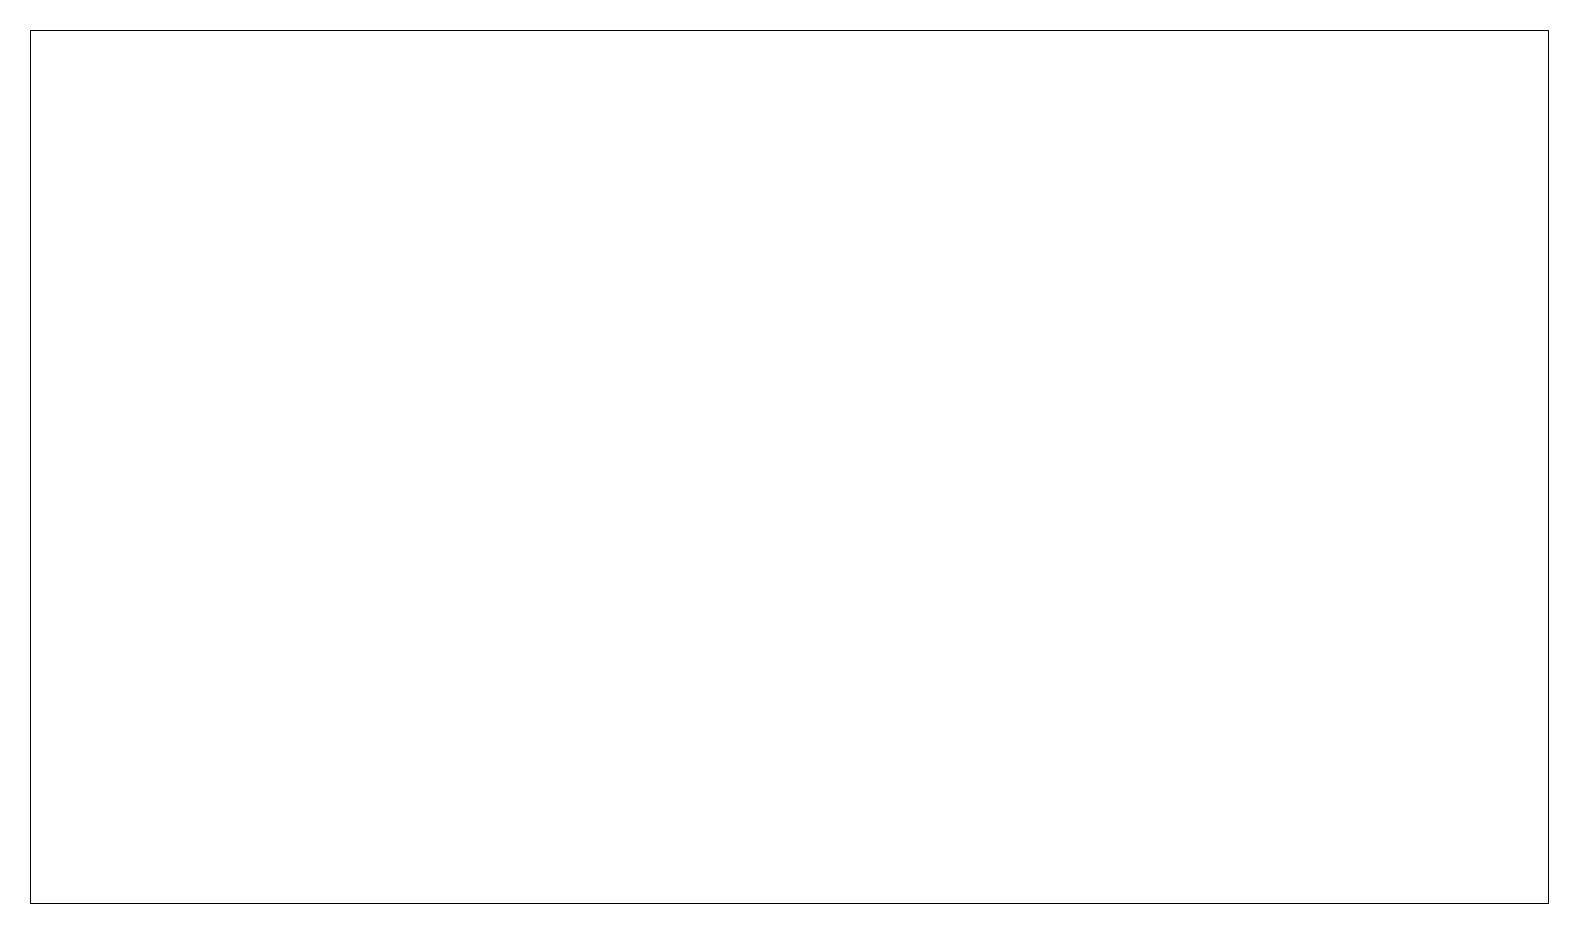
# Model space of a CAD drawing. Header units: millimetres. Extents: x -125 to 125, y -262 to 100.
# Drawn here: x -20 to 20, y -261.5 to -238.5 of the extents above.
import ezdxf

# ---------------------------------------------------------------- set-up
doc = ezdxf.new("R2010")
doc.units = ezdxf.units.MM
doc.layers.add('1', color=7, linetype='Continuous', true_color=0xffffff)

msp = doc.modelspace()

# ---------------------------------------------------------------- linework, layer by layer
at = {"layer": '1', "color": 3, "linetype": 'Continuous', "lineweight": 18}
for p, q in [((-20, -261.5), (-20, -238.5)), ((-20, -238.5), (20, -238.5)), ((20, -238.5), (20, -261.5)), ((20, -261.5), (-20, -261.5))]:
    msp.add_line(p, q, dxfattribs=at)
at = {"layer": '1', "color": 2, "linetype": 'Continuous', "lineweight": 13}
for p, q in [((-20, -238.5), (20, -238.5)), ((-20, -261.5), (-20, -238.5)), ((-20, -261.5), (-20, -238.5)), ((-20, -238.5), (20, -238.5)), ((20, -238.5), (20, -261.5)), ((20, -238.5), (20, -261.5)), ((20, -261.5), (-20, -261.5)), ((20, -261.5), (-20, -261.5))]:
    msp.add_line(p, q, dxfattribs=at)

doc.saveas('drawing.dxf')
